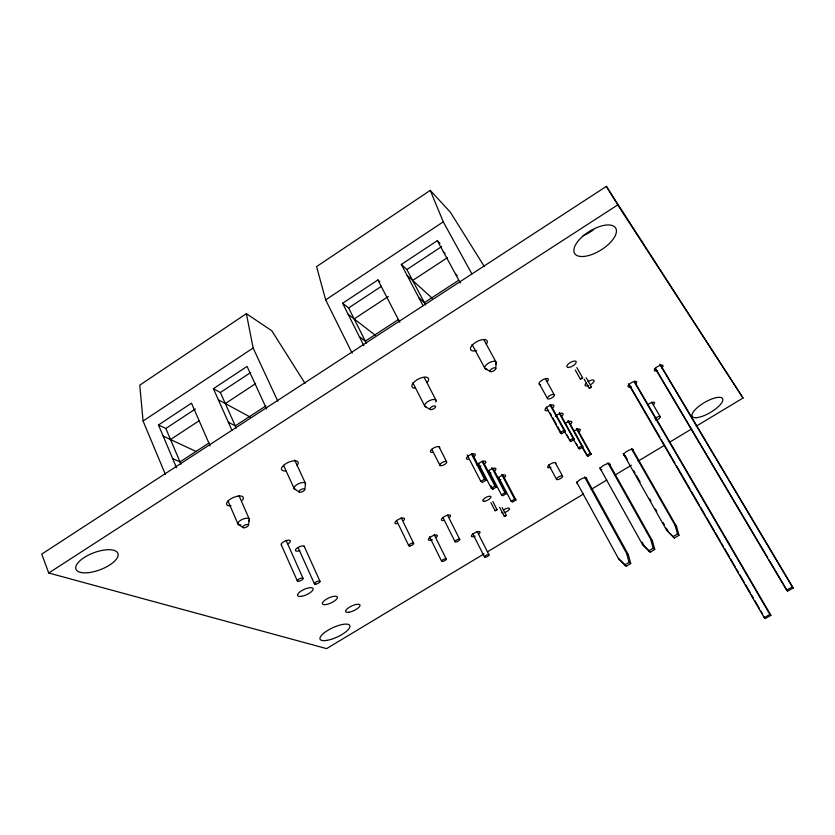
<?xml version="1.0" encoding="UTF-8"?>
<svg xmlns="http://www.w3.org/2000/svg" width="835" height="835" viewBox="0 0 835 835"><rect width="100%" height="100%" fill="white"/><g stroke="black" fill="none" stroke-linecap="round" stroke-linejoin="round"><path stroke-width="1.25" d="M495.04 510.686L497.044 509.705L495.103 510.769L490.886 502.639M504.288 516.385L506.26 515.414L504.35 516.458L499.591 507.325M495.75 368.736L496.157 363.194M304.775 489.498A3.121 1.263 -24.4 0 0 300.485 489.853A3.121 1.263 -24.4 0 0 300.412 492.253A3.121 1.263 -24.4 0 0 304.775 489.498L305.547 483.893M248.506 525.079A3.1 1.232 -23.4 0 0 244.123 525.518A3.1 1.232 -23.4 0 0 244.227 527.772A3.1 1.232 -23.4 0 0 248.506 525.079L249.383 519.453M305.026 383.348L271.772 330.733L246.377 313.678L139.779 385.144L143.077 421.028L165.372 474.395M484.279 266.469L450.295 212.111L430.244 190.39L316.569 266.605L325.671 299.869L352.088 353.142M143.077 421.028L253.13 348.007L246.377 313.678M325.671 299.869L443.27 221.849L430.244 190.39M176.529 467.746L158.473 424.973L191.476 403.159L210.107 445.89M231.911 430.223L213.405 388.672L247.076 366.408L266.668 409.056M363.914 345.753L342.621 303.262L377.89 279.955L379.8 281.593M423.094 305.714L401.332 264.455L437.331 240.668L439.961 243.319M158.473 424.973L165.831 428.48L195.432 408.962M213.405 388.672L220.367 392.513L250.563 372.608M342.621 303.262L348.623 307.948L381.491 286.269M401.332 264.455L406.875 269.528L441.506 246.69M170.517 439.544L199.189 420.715M225.304 403.555L255.625 383.641M354.144 318.928L388.233 296.54M412.657 280.487L447.456 257.629M208.927 443.041L180.005 461.891L172.688 458.634M265.874 405.935L235.272 425.871L228.362 422.27M398.629 319.419L365.302 341.139L359.384 336.703M458.467 280.424L424.368 302.646L418.93 297.813M696.139 426.236L743.035 398.024L606.367 186.382L41.75 554.106L48.733 573.008L326.6 648.618L484.018 553.887M48.733 573.008L617.733 204.909L606.367 186.382M480.856 481.44L484.519 479.186L486.001 480.167L482.348 482.411L480.856 481.44L467.214 455.033M560.285 432.624L564.053 430.307L565.337 431.434L561.579 433.741L560.285 432.624L546.194 407.01M491.335 488.287L494.936 486.074L496.366 487.024L492.775 489.226L491.335 488.287L478.455 463.456M569.376 440.504L573.071 438.239L574.303 439.325L570.618 441.59L563.782 430.369M501.428 494.873L504.966 492.713L506.344 493.631L502.816 495.781L501.428 494.873L488.934 470.877M578.112 448.092L581.745 445.869L582.934 446.923L579.313 449.126L573.071 438.97M511.145 501.219L514.631 499.111L515.957 499.988L512.481 502.096L511.145 501.219L498.808 477.62M586.535 455.388L590.105 453.217L591.243 454.23L587.683 456.39L582.183 447.539M487.369 551.872L583.383 494.09M591.201 489.393L606.826 479.989M614.644 475.282L631.385 465.21M638.086 461.17L663.762 445.723M669.346 442.362L691.683 428.929M624.496 565.055L629.037 562.404L630.717 563.562L626.198 566.203L618.432 558.511L576.557 481.91M648.597 550.943L653.179 548.261L654.755 549.493L650.194 552.154L642.439 544.41L599.739 467.673M672.895 536.717L677.509 534.014L678.991 535.298L674.398 537.99L666.643 530.194L623.192 453.488M786.58 590.178L792.29 586.942L793.25 587.965L787.562 591.18L786.58 590.178L655.214 368.527M764.192 617.649L769.87 614.445L770.924 615.353L765.257 618.537L764.192 617.649L628.275 383.714M163.18 436.12L196.141 451.484M218.363 399.788L250.354 417.145M584.103 379.08L589.239 388.15L590.658 387.837L591.441 386.929L586.243 377.754M591.389 386.814L589.239 388.15M575.273 370.072L580.346 379.017L582.068 378.526L582.538 377.66L576.818 367.588M485.062 368.59L490.197 371.439M582.538 377.66L580.346 379.017M425.151 406.541L430.119 409.432M446.61 461.734L446.245 461.505A3.81 1.461 -26.9 0 0 440.41 463.874A3.81 1.461 -26.9 0 0 442.769 465.387A3.81 1.461 -26.9 0 0 446.61 461.734L439.116 446.986M294.776 489.143L299.379 492.128M238.706 524.662L243.152 527.689M618.432 558.511L626.198 566.203M584.5 476.879L626.73 553.647L628.411 554.837L630.717 563.562M642.439 544.41L650.194 552.154M562.539 476.107L562.279 475.908A3.403 1.159 -28.3 0 0 557.164 478.037A3.403 1.159 -28.3 0 0 558.855 479.332A3.403 1.159 -28.3 0 0 562.539 476.107L555.129 462.465M348.174 314.325L375.406 335.326M607.838 462.767L650.799 539.504L652.385 540.756L654.755 549.493M666.643 530.194L674.398 537.99M631.364 448.552L675.077 525.246L676.569 526.561L678.991 535.298M407.156 275.487L432.269 298.262M455.451 273.953L457.162 275.654M443.322 251.679L445.065 253.423M617.733 204.909L743.035 398.024M660.548 364.968L793.25 587.965M659.765 364.206L792.29 586.942M655.36 368.162L767.626 557.561M768.962 559.805L787.562 591.18M651.717 402.178L660.182 416.634M634.329 381.219L770.924 615.353M634.099 381.658L769.87 614.445M629.183 384.392L659.932 437.3M661.236 439.544L674.972 463.185M676.287 465.439L690.023 489.08M691.328 491.335L699.177 504.841M700.492 507.095L705.074 514.976M706.379 517.22L714.228 530.736M715.532 532.981L720.114 540.861M721.43 543.115L723.392 546.497M724.697 548.741L729.279 556.621M730.583 558.876L735.165 566.756M736.47 569.011L738.432 572.382M739.747 574.637L744.319 582.517M745.634 584.771L750.206 592.652M751.521 594.906L753.483 598.278M754.788 600.532L759.37 608.412M760.675 610.656L762.637 614.038M763.952 616.293L765.257 618.537M632.356 449.032L676.569 526.561M625.498 456.192L627.409 459.563M633.775 470.804L635.049 473.059M636.322 475.303L640.142 482.045M649.703 498.902L650.976 501.146M655.433 509.016L656.707 511.26M663.073 522.501L664.347 524.756M666.257 528.127L668.167 531.498M608.934 463.185L652.385 540.756M642.157 542.228L644.056 545.652M576.933 428.48L591.243 454.23M576.38 428.543L590.105 453.217M545.485 378.986L554.346 394.955A3.893 1.513 -29 0 1 549.451 398.88A3.893 1.513 -29 0 1 548.846 396.228A3.893 1.513 -29 0 1 554.346 394.955M568.416 420.756L582.934 446.923M582.715 447.435L587.683 456.39M567.831 420.788L581.745 445.869M559.387 412.365L574.303 439.325M576.171 443.437L577.423 445.713M559.366 413.461L573.071 438.239M539.295 383.714L547.416 398.431M550.62 404.777L565.337 431.434M566.902 434.847L568.134 437.091M569.376 439.335L570.618 441.59M549.921 404.704L564.053 430.307M585.784 477.39L628.411 554.837M550.265 413.179L551.517 415.465M552.78 417.75L556.548 424.597M557.811 426.883L561.579 433.741M443.27 221.849L471.9 273.932M437.331 240.668L460.356 282.971M484.039 339.991L496.178 362.39M548.731 464.886L556.569 479.384M472.025 344.406L484.686 367.984M406.875 269.528L425.558 304.89M502.618 474.572L515.957 499.988M501.668 474.384L514.631 499.111M493.245 468.55L506.344 493.631M491.836 467.579L504.966 492.713M482.891 461.129L496.366 487.024M482.025 461.254L494.936 486.074M491.022 485.845L492.775 489.226M502.148 507.492L506.26 515.414M472.349 453.833L486.001 480.167M471.441 453.937L484.519 479.186M492.89 501.658L497.044 509.705M377.89 279.955L399.819 322.383M424.18 377.305L436.11 400.435M412.866 382.806L424.712 405.987M477.171 531.582L488.976 554.847A2.484 0.793 -26.9 0 1 485.876 557.143A2.484 0.793 -26.9 0 1 485.406 555.839A2.484 0.793 -26.9 0 1 488.976 554.847M431.862 449.376L439.972 465.419M472.777 533.795L484.53 557.039M348.623 307.948L366.429 343.383M447.57 515.143L459.741 539.431A2.62 0.877 -26.6 0 1 456.505 541.863A2.62 0.877 -26.6 0 1 455.92 540.454A2.62 0.877 -26.6 0 1 459.741 539.431M442.894 517.387L455.044 541.738M434.096 534.463L446.224 559.033A2.557 0.845 -26.3 0 1 443.072 561.381A2.557 0.845 -26.3 0 1 442.477 560.055A2.557 0.845 -26.3 0 1 446.224 559.033M429.555 536.738L441.631 561.287M401.165 517.679L413.628 543.345M396.886 521.165L408.774 545.725M253.13 348.007L277.815 401.186M294.671 460.022L305.38 483.235M283.587 465.419L294.212 488.684M304.159 546.236L319.962 581.233M298.189 547.729L314.461 583.926M220.367 392.513L236.284 428.125M286.071 540.36L303.042 578.342M281.499 545.328L297.354 580.972M238.967 495.593L249.164 518.848M227.976 500.948L238.09 524.244M165.831 428.48L180.965 464.156M675.077 525.246L677.509 534.014M650.799 539.504L653.179 548.261M626.73 553.647L629.037 562.404M231.003 505.822A9.028 3.747 -23.2 0 1 227.527 501.564A9.028 3.747 -23.2 0 1 238.967 496A9.028 3.747 -23.2 0 1 242.369 500.28M285.633 470.971A9.07 3.841 -24.3 0 1 282.574 466.4A9.07 3.841 -24.3 0 1 294.097 460.784A9.07 3.841 -24.3 0 1 297.093 465.398M415.402 388.202A9.237 4.039 -27.2 0 1 413.367 382.827A9.237 4.039 -27.2 0 1 425.13 377.107A9.237 4.039 -27.2 0 1 427.102 382.524M476.702 350.554A9.352 4.112 -28.6 0 1 470.898 347.057A9.352 4.112 -28.6 0 1 482.254 339.657A9.352 4.112 -28.6 0 1 486.325 344.281M498.161 477.85A4.676 1.68 -27.6 0 1 504.089 474.948A4.676 1.68 -27.6 0 1 504.757 477.276M500.843 479.676A4.676 1.68 -27.6 0 1 498.839 480.177M443.239 520.476A5.083 1.795 -26.6 0 1 442.247 518.138A5.083 1.795 -26.6 0 1 448.698 514.976A5.083 1.795 -26.6 0 1 449.668 517.324M488.256 471.107A4.759 1.743 -27.5 0 1 494.299 468.143A4.759 1.743 -27.5 0 1 495.019 470.554M491.032 472.996A4.759 1.743 -27.5 0 1 488.997 473.497M477.098 465.439A4.853 1.806 -27.4 0 1 483.152 461.254A4.853 1.806 -27.4 0 1 484.916 463.571M480.866 466.066A4.853 1.806 -27.4 0 1 478.768 466.577M468.153 459.375A4.947 1.879 -27.4 0 1 467.308 456.828A4.947 1.879 -27.4 0 1 473.581 453.76A4.947 1.879 -27.4 0 1 474.416 456.317M548.647 410.329A5.031 1.931 -28.9 0 1 545.255 408.993A5.031 1.931 -28.9 0 1 551.758 404.954A5.031 1.931 -28.9 0 1 552.885 407.699M566.161 422.865A4.843 1.785 -28.9 0 1 571.161 421.362A4.843 1.785 -28.9 0 1 570.806 423.95M555.348 416.3A4.937 1.847 -28.9 0 1 561.579 413.252A4.937 1.847 -28.9 0 1 562.018 415.976M574.762 430.599A4.759 1.712 -28.9 0 1 579.647 429.106A4.759 1.712 -28.9 0 1 579.271 431.622M601.784 469.75A5.49 1.827 -28.9 0 1 600.981 467.517A5.49 1.827 -28.9 0 1 606.993 463.884A5.49 1.827 -28.9 0 1 609.863 464.876M625.154 455.628A5.521 1.837 -29.2 0 1 624.455 453.321A5.521 1.837 -29.2 0 1 630.519 449.658A5.521 1.837 -29.2 0 1 633.295 450.712M577.204 483.528A5.459 1.816 -28.5 0 1 581.557 478.82A5.459 1.816 -28.5 0 1 586.598 478.925M540.683 384.758A5.25 2.098 -29.1 0 1 540.12 381.699A5.25 2.098 -29.1 0 1 546.748 378.474A5.25 2.098 -29.1 0 1 547.29 381.532M432.321 452.455A5.135 2.025 -26.9 0 1 430.86 450.284A5.135 2.025 -26.9 0 1 436.34 446.85A5.135 2.025 -26.9 0 1 439.701 447.852M647.438 405.09A4.707 1.649 -30 0 1 653.325 402.209A4.707 1.649 -30 0 1 653.356 404.829M550.964 467.266A4.593 1.607 -28.3 0 1 547.677 466.661A4.593 1.607 -28.3 0 1 552.478 463.039A4.593 1.607 -28.3 0 1 555.755 463.644M475.146 536.164A4.822 1.618 -26.9 0 1 471.556 535.423A4.822 1.618 -26.9 0 1 477.735 531.686A4.822 1.618 -26.9 0 1 479.165 533.722M631.312 386.741A4.926 1.806 -30.1 0 1 628.369 385.332A4.926 1.806 -30.1 0 1 634.788 381.386A4.926 1.806 -30.1 0 1 635.487 384.173M657.542 370.604A4.968 1.816 -30.6 0 1 654.703 369.122A4.968 1.816 -30.6 0 1 661.174 365.145A4.968 1.816 -30.6 0 1 661.758 368.016M593.748 229.573A23.996 11.21 -32.1 0 1 583.174 235.679M588.184 381.543A5.083 1.941 -29.7 0 1 593.883 380.311A5.083 1.941 -29.7 0 1 590.961 384.424M588.633 385.561A5.083 1.941 -29.7 0 1 586.212 383.077M504.131 509.611A4.415 1.503 -27.4 0 1 509.538 508.578A4.415 1.503 -27.4 0 1 504.977 512.429M503.098 512.92A4.415 1.503 -27.4 0 1 501.647 512.022M281.687 545.38A5.031 1.91 -24 0 1 283.399 541.936A5.031 1.91 -24 0 1 289.766 540.328A5.031 1.91 -24 0 1 288.044 543.783M397.032 523.733A5.25 1.91 -25.9 0 1 395.79 521.332A5.25 1.91 -25.9 0 1 402.46 518.065A5.25 1.91 -25.9 0 1 403.681 520.476M299.911 550.547A4.937 1.837 -24.3 0 1 295.402 550.234A4.937 1.837 -24.3 0 1 300.026 546.528A4.937 1.837 -24.3 0 1 304.524 546.852M432.384 539.723A4.968 1.712 -26.3 0 1 428.491 538.982A4.968 1.712 -26.3 0 1 434.816 535.12A4.968 1.712 -26.3 0 1 436.496 537.218M425.954 406.875A6.346 2.682 -27.2 0 1 426.027 403.044A6.346 2.682 -27.2 0 1 433.365 399.474A6.346 2.682 -27.2 0 1 435.797 402.073M486.868 369.07A6.419 2.735 -28.6 0 1 485.573 365.573A6.419 2.735 -28.6 0 1 493.161 361.346A6.419 2.735 -28.6 0 1 495.739 364.123M240.866 524.85A6.189 2.484 -23.3 0 1 238.539 522.052A6.189 2.484 -23.3 0 1 246.377 518.222A6.189 2.484 -23.3 0 1 248.673 521.04M295.673 489.383A6.221 2.547 -24.4 0 1 295.099 486.064A6.221 2.547 -24.4 0 1 302.291 482.557A6.221 2.547 -24.4 0 1 305.328 484.676M654.974 418.638A3.497 1.19 -29.9 0 1 659.128 416.467A3.497 1.19 -29.9 0 1 659.796 417.949A3.497 1.19 -29.9 0 1 655.757 420.37M301.299 596.347A8.486 2.933 -24.3 0 0 313.177 589.082A8.486 2.933 -24.3 0 0 301.581 590.731A8.486 2.933 -24.3 0 0 301.299 596.347M325.88 604.561A8.183 2.745 -24.6 0 0 337.403 597.568A8.183 2.745 -24.6 0 0 326.36 599.206A8.183 2.745 -24.6 0 0 325.88 604.561M348.853 612.243A7.912 2.568 -24.9 0 0 360.042 605.49A7.912 2.568 -24.9 0 0 349.51 607.128A7.912 2.568 -24.9 0 0 348.853 612.243M326.871 640.382A16.335 5.146 -24.7 0 0 349.928 626.574A16.335 5.146 -24.7 0 0 328.04 630.206A16.335 5.146 -24.7 0 0 326.871 640.382M580.576 256.47A24.152 10.97 -31.9 0 0 615.896 234.071A24.152 10.97 -31.9 0 0 588.999 231.65A24.152 10.97 -31.9 0 0 580.576 256.47M696.035 417.698A17.577 5.793 -30.4 0 0 722.15 402.052A17.577 5.793 -30.4 0 0 704.114 402.731A17.577 5.793 -30.4 0 0 696.035 417.698M88.27 572.674A22.43 9.07 -20.6 0 0 118.059 553.782A22.43 9.07 -20.6 0 0 84.492 557.331A22.43 9.07 -20.6 0 0 88.27 572.674M484.321 501.271A4.572 1.607 -27.2 0 0 490.959 497.222A4.572 1.607 -27.2 0 0 485.333 497.775A4.572 1.607 -27.2 0 0 484.321 501.271M568.395 367.431A5.292 2.108 -29.7 0 0 576.14 362.609A5.292 2.108 -29.7 0 0 570.034 362.672A5.292 2.108 -29.7 0 0 568.395 367.431M491.731 371.606A3.215 1.357 -28.6 0 0 495.76 368.339A3.215 1.357 -28.6 0 0 491.157 369.258A3.215 1.357 -28.6 0 0 491.731 371.606M431.716 409.547A3.173 1.336 -27.2 0 0 435.599 406.384A3.173 1.336 -27.2 0 0 430.933 407.365A3.173 1.336 -27.2 0 0 431.716 409.547M409.787 545.965A2.703 0.939 -26 0 0 413.659 543.595A2.703 0.939 -26 0 0 410.162 544.034A2.703 0.939 -26 0 0 409.787 545.965M298.565 581.275A3.131 1.106 -24.2 0 0 303.084 578.645A3.131 1.106 -24.2 0 0 298.94 579.052A3.131 1.106 -24.2 0 0 298.565 581.275M315.734 584.145A3.069 1.075 -24.5 0 0 320.045 581.504A3.069 1.075 -24.5 0 0 315.86 582.089A3.069 1.075 -24.5 0 0 315.734 584.145"/></g></svg>
